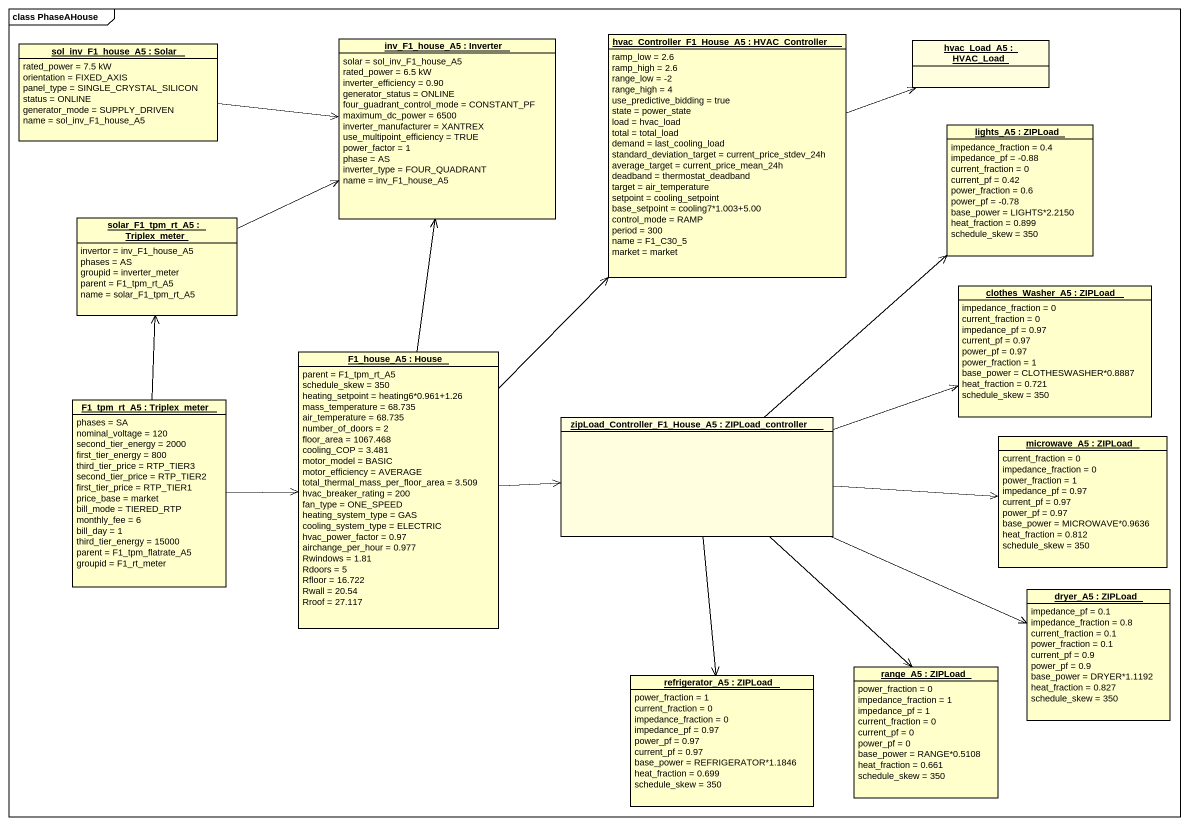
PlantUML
@startuml
mainframe class PhaseAHouse
hide circle
hide empty members
object "hvac_Controller_F1_House_A5 : HVAC_Controller" as hvac_Controller_F1_House_A5 {
  ramp_low = 2.6
  ramp_high = 2.6
  range_low = -2
  range_high = 4
  use_predictive_bidding = true
  state = power_state
  load = hvac_load
  total = total_load
  demand = last_cooling_load
  standard_deviation_target = current_price_stdev_24h
  average_target = current_price_mean_24h
  deadband = thermostat_deadband
  target = air_temperature
  setpoint = cooling_setpoint
  base_setpoint = cooling7*1.003+5.00
  control_mode = RAMP
  period = 300
  name = F1_C30_5
  market = market
}
object "sol_inv_F1_house_A5 : Solar" as sol_inv_F1_house_A5 {
  rated_power = 7.5 kW
  orientation = FIXED_AXIS
  panel_type = SINGLE_CRYSTAL_SILICON
  status = ONLINE
  generator_mode = SUPPLY_DRIVEN
  name = sol_inv_F1_house_A5
}
object "inv_F1_house_A5 : Inverter" as inv_F1_house_A5 {
  solar = sol_inv_F1_house_A5
  rated_power = 6.5 kW
  inverter_efficiency = 0.90
  generator_status = ONLINE
  four_guadrant_control_mode = CONSTANT_PF
  maximum_dc_power = 6500
  inverter_manufacturer = XANTREX
  use_multipoint_efficiency = TRUE
  power_factor = 1
  phase = AS
  inverter_type = FOUR_QUADRANT
  name = inv_F1_house_A5
}
object "hvac_Load_A5 : HVAC_Load" as hvac_Load_A5 #FFFFE0
object "lights_A5 : ZIPLoad" as lights_A5 {
  impedance_fraction = 0.4
  impedance_pf = -0.88
  current_fraction = 0
  current_pf = 0.42
  power_fraction = 0.6
  power_pf = -0.78
  base_power = LIGHTS*2.2150
  heat_fraction = 0.899
  schedule_skew = 350
}
object "solar_F1_tpm_rt_A5 : Triplex_meter" as solar_F1_tpm_rt_A5 {
  invertor = inv_F1_house_A5
  phases = AS
  groupid = inverter_meter
  parent = F1_tpm_rt_A5
  name = solar_F1_tpm_rt_A5
}
object "clothes_Washer_A5 : ZIPLoad" as clothes_Washer_A5 {
  impedance_fraction = 0
  current_fraction = 0
  impedance_pf = 0.97
  current_pf = 0.97
  power_pf = 0.97
  power_fraction = 1
  base_power = CLOTHESWASHER*0.8887
  heat_fraction = 0.721
  schedule_skew = 350
}
object "F1_house_A5 : House" as F1_house_A5 {
  parent = F1_tpm_rt_A5
  schedule_skew = 350
  heating_setpoint = heating6*0.961+1.26
  mass_temperature = 68.735
  air_temperature = 68.735
  number_of_doors = 2
  floor_area = 1067.468
  cooling_COP = 3.481
  motor_model = BASIC
  motor_efficiency = AVERAGE
  total_thermal_mass_per_floor_area = 3.509
  hvac_breaker_rating = 200
  fan_type = ONE_SPEED
  heating_system_type = GAS
  cooling_system_type = ELECTRIC
  hvac_power_factor = 0.97
  airchange_per_hour = 0.977
  Rwindows = 1.81
  Rdoors = 5
  Rfloor = 16.722
  Rwall = 20.54
  Rroof = 27.117
}
object "F1_tpm_rt_A5 : Triplex_meter" as F1_tpm_rt_A5 {
  phases = SA
  nominal_voltage = 120
  second_tier_energy = 2000
  first_tier_energy = 800
  third_tier_price = RTP_TIER3
  second_tier_price = RTP_TIER2
  first_tier_price = RTP_TIER1
  price_base = market
  bill_mode = TIERED_RTP
  monthly_fee = 6
  bill_day = 1
  third_tier_energy = 15000
  parent = F1_tpm_flatrate_A5
  groupid = F1_rt_meter
}
object "zipLoad_Controller_F1_House_A5 : ZIPLoad_controller" as zipLoad_Controller_F1_House #FFFFE0
object "microwave_A5 : ZIPLoad" as microwave_A5 {
  current_fraction = 0
  impedance_fraction = 0
  power_fraction = 1
  impedance_pf = 0.97
  current_pf = 0.97
  power_pf = 0.97
  base_power = MICROWAVE*0.9636
  heat_fraction = 0.812
  schedule_skew = 350
}
object "dryer_A5 : ZIPLoad" as dryer_A5 {
  impedance_pf = 0.1
  impedance_fraction = 0.8
  current_fraction = 0.1
  power_fraction = 0.1
  current_pf = 0.9
  power_pf = 0.9
  base_power = DRYER*1.1192
  heat_fraction = 0.827
  schedule_skew = 350
}
object "refrigerator_A5 : ZIPLoad" as refrigerator_A5 {
  power_fraction = 1
  current_fraction = 0
  impedance_fraction = 0
  impedance_pf = 0.97
  power_pf = 0.97
  current_pf = 0.97
  base_power = REFRIGERATOR*1.1846
  heat_fraction = 0.699
  schedule_skew = 350
}
object "range_A5 : ZIPLoad" as range_A5 {
  power_fraction = 0
  impedance_fraction = 1
  impedance_pf = 1
  current_fraction = 0
  current_pf = 0
  power_pf = 0
  base_power = RANGE*0.5108
  heat_fraction = 0.661
  schedule_skew = 350
}
hvac_Controller_F1_House_A5 -right-> hvac_Load_A5
sol_inv_F1_house_A5 -right-> inv_F1_house_A5
solar_F1_tpm_rt_A5 -right-> inv_F1_house_A5
F1_house_A5 -up-> hvac_Controller_F1_House_A5
F1_house_A5 -up-> inv_F1_house_A5
F1_house_A5 -right-> zipLoad_Controller_F1_House
F1_tpm_rt_A5 -up-> solar_F1_tpm_rt_A5
F1_tpm_rt_A5 -right-> F1_house_A5
zipLoad_Controller_F1_House -up-> lights_A5
zipLoad_Controller_F1_House -right-> clothes_Washer_A5
zipLoad_Controller_F1_House -right-> microwave_A5
zipLoad_Controller_F1_House -right-> dryer_A5
zipLoad_Controller_F1_House --> refrigerator_A5
zipLoad_Controller_F1_House --> range_A5
@enduml
